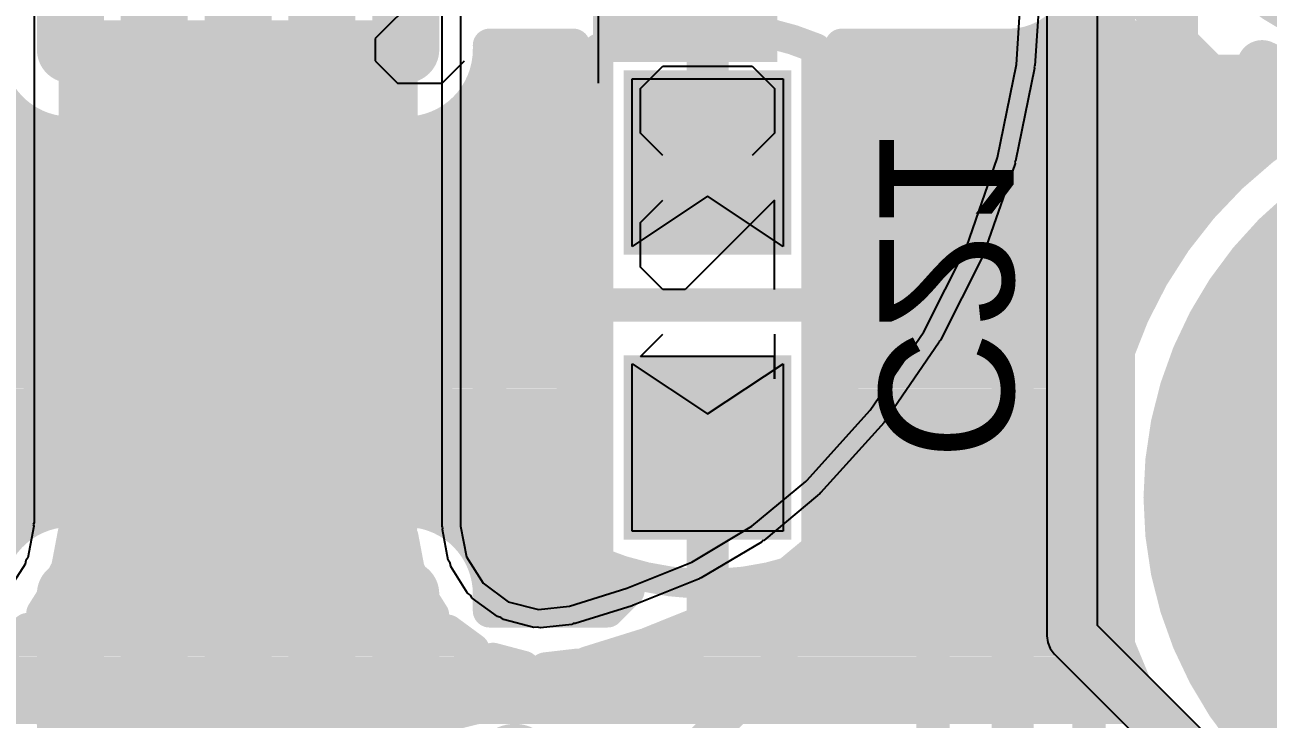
# Model space of a CAD drawing. Header units: millimetres. Extents: x 0.11 to 5.67, y 0.55 to 4.24.
# Drawn here: x 2.0779 to 2.3698, y 1.5395 to 1.7027 of the extents above; entities that cross this region are included whole.
import ezdxf

# ---------------------------------------------------------------- set-up
doc = ezdxf.new("R2010")
doc.units = ezdxf.units.MM
doc.header["$MEASUREMENT"] = 0
for name, color, linetype in [('BottomLayer', 5, 'Continuous'), ('BottomOverlay', 54, 'Continuous'), ('BottomPaste', 16, 'Continuous'), ('BottomSolder', 6, 'Continuous'), ('InternalPlane1', 76, 'Continuous'), ('InternalPlane2', 16, 'Continuous'), ('Mechanical3', 76, 'Continuous'), ('MultiLayer', 9, 'Continuous'), ('TopLayer', 1, 'Continuous'), ('TopOverlay', 2, 'Continuous'), ('TopPaste', 8, 'Continuous'), ('TopSolder', 216, 'Continuous'), ('ViaHoleLayer', 16, 'Continuous')]:
    doc.layers.add(name, color=color, linetype=linetype)

# ---------------------------------------------------------------- blocks, each defined once
blk = doc.blocks.new('NANOPINEO_CORE_1')
at = {"layer": 'BottomLayer', "const_width": 0.09055}
blk.add_lwpolyline([(0.68898, 0.75, 1), (0.77953, 0.75, 1)], format="xyb", close=True, dxfattribs=at)
at = {"layer": 'BottomSolder', "const_width": 0.09252}
blk.add_lwpolyline([(0.68799, 0.75, 1), (0.78051, 0.75, 1)], format="xyb", close=True, dxfattribs=at)
at = {"layer": 'InternalPlane1'}
for points, const_width in [([(0.69472, 0.75, 1), (0.77378, 0.75, 1)], 0.07906), ([(0.75673, 0.60453, 1), (0.79642, 0.60453, 1)], 0.03968)]:
    blk.add_lwpolyline(points, format="xyb", close=True, dxfattribs=dict(at, const_width=const_width))
at = {"layer": 'InternalPlane2'}
for points, const_width in [([(0.69472, 0.75, 1), (0.77378, 0.75, 1)], 0.07906), ([(0.79596, 0.64838, 1), (0.80187, 0.64838, 1)], 0.00591)]:
    blk.add_lwpolyline(points, format="xyb", close=True, dxfattribs=dict(at, const_width=const_width))
at = {"layer": 'InternalPlane2', "const_width": 0.01181}
blk.add_lwpolyline([(0.75423, 0.64838, -0.240079), (0.79892, 0.64838)], format="xyb", dxfattribs=at)
at = {"layer": 'MultiLayer', "const_width": 0.09055}
blk.add_lwpolyline([(0.68898, 0.75, 1), (0.77953, 0.75, 1)], format="xyb", close=True, dxfattribs=at)
at = {"layer": 'TopLayer', "const_width": 0.09055}
blk.add_lwpolyline([(0.68898, 0.75, 1), (0.77953, 0.75, 1)], format="xyb", close=True, dxfattribs=at)
at = {"layer": 'TopOverlay', "const_width": 0.00787}
for points in [[(0.83268, 0.79232), (0.77461, 0.85039)], [(0.83268, -0.68307), (0.83268, 0.79232)], [(0.81004, 0.65059), (0.63189, 0.65059)], [(0.82874, 0.63189), (0.81004, 0.65059)]]:
    blk.add_lwpolyline(points, dxfattribs=at)
at = {"layer": 'TopOverlay', "const_width": 0.00394}
for points in [[(0.83071, 0.79232, 1), (0.83465, 0.79232, 1)], [(0.83071, 0.79232, 1), (0.83465, 0.79232, 1)], [(0.80807, 0.65059, 1), (0.81201, 0.65059, 1)], [(0.80807, 0.65059, 1), (0.81201, 0.65059, 1)]]:
    blk.add_lwpolyline(points, format="xyb", close=True, dxfattribs=at)
at = {"layer": 'TopSolder', "const_width": 0.09252}
blk.add_lwpolyline([(0.68799, 0.75, 1), (0.78051, 0.75, 1)], format="xyb", close=True, dxfattribs=at)
blk = doc.blocks.new('SDR0805_181')
at = {"layer": 'Mechanical3'}
for p, q in [((-0.08465, 0.02656), (-0.08465, -0.00492)), ((-0.04791, 0.02656), (-0.05316, 0.02132)), ((-0.03742, 0.02656), (-0.04791, 0.02656)), ((-0.03217, 0.02132), (-0.03742, 0.02656)), ((-0.03217, 0.01607), (-0.03217, 0.02132)), ((-0.05316, -0.00492), (-0.03217, 0.01607))]:
    blk.add_line(p, q, dxfattribs=at)
at = {"layer": 'TopLayer'}
for p, q in [((-0.07784, 0.14948), (-0.09125, 0.14529)), ((-0.07054, 0.15033), (-0.07784, 0.14948)), ((-0.06345, 0.14846), (-0.07054, 0.15033)), ((-0.05753, 0.14411), (-0.06345, 0.14846)), ((-0.09125, 0.14529), (-0.10653, 0.13916)), ((-0.05361, 0.1379), (-0.05753, 0.14411)), ((-0.10653, 0.13916), (-0.12067, 0.13073)), ((-0.05224, 0.13068), (-0.05361, 0.1379)), ((-0.12067, 0.13073), (-0.13333, 0.12021)), ((-0.05224, -0.12989), (-0.05224, 0.13068)), ((-0.13356, 0.11998), (-0.14846, 0.10342)), ((-0.13333, 0.12021), (-0.13356, 0.11998)), ((-0.14846, 0.10342), (-0.16104, 0.08502)), ((-0.16104, 0.08502), (-0.17105, 0.06512)), ((-0.17105, 0.06512), (-0.17834, 0.04407)), ((-0.17834, 0.04407), (-0.18276, 0.02223)), ((-0.18276, 0.02223), (-0.18424, 0))]:
    blk.add_line(p, q, dxfattribs=at)
blk.add_solid([(-0.08532, -0.01969), (-0.08532, 0.01969), (-0.12469, -0.01969), (-0.12469, 0.01969)], dxfattribs=at)
at = {"layer": 'TopOverlay', "const_width": 0.00709}
blk.add_lwpolyline([(-0.06536, 0.17141, -0.154808), (0.06466, 0.16846)], format="xyb", dxfattribs=at)
at = {"layer": 'TopOverlay', "const_width": 0.00354}
blk.add_lwpolyline([(-0.06713, 0.17141, 1), (-0.06359, 0.17141, 1)], format="xyb", close=True, dxfattribs=at)
at = {"layer": 'TopPaste'}
for p, q in [((-0.07784, 0.14948), (-0.09125, 0.14529)), ((-0.07054, 0.15033), (-0.07784, 0.14948)), ((-0.06345, 0.14846), (-0.07054, 0.15033)), ((-0.05753, 0.14411), (-0.06345, 0.14846)), ((-0.09125, 0.14529), (-0.10653, 0.13916)), ((-0.05361, 0.1379), (-0.05753, 0.14411)), ((-0.10653, 0.13916), (-0.12067, 0.13073)), ((-0.05224, 0.13068), (-0.05361, 0.1379)), ((-0.12067, 0.13073), (-0.13333, 0.12021)), ((-0.05224, -0.12989), (-0.05224, 0.13068)), ((-0.13356, 0.11998), (-0.14846, 0.10342)), ((-0.13333, 0.12021), (-0.13356, 0.11998)), ((-0.14846, 0.10342), (-0.16104, 0.08502)), ((-0.16104, 0.08502), (-0.17105, 0.06512)), ((-0.17105, 0.06512), (-0.17834, 0.04407)), ((-0.17834, 0.04407), (-0.18276, 0.02223)), ((-0.18276, 0.02223), (-0.18424, 0))]:
    blk.add_line(p, q, dxfattribs=at)
at = {"layer": 'TopSolder'}
for p, q in [((-0.09254, 0.14943), (-0.07913, 0.15362)), ((-0.07913, 0.15362), (-0.07871, 0.15358)), ((-0.07871, 0.15358), (-0.07834, 0.15378)), ((-0.07834, 0.15378), (-0.07105, 0.15463)), ((-0.07105, 0.15463), (-0.07025, 0.15441)), ((-0.07025, 0.15441), (-0.06944, 0.15452)), ((-0.06944, 0.15452), (-0.06234, 0.15264)), ((-0.06234, 0.15264), (-0.06168, 0.15214)), ((-0.06168, 0.15214), (-0.06088, 0.15195)), ((-0.06088, 0.15195), (-0.05496, 0.1476)), ((-0.10814, 0.14318), (-0.09286, 0.14931)), ((-0.09286, 0.14931), (-0.09268, 0.14931)), ((-0.09268, 0.14931), (-0.09254, 0.14943)), ((-0.05496, 0.1476), (-0.05454, 0.14689)), ((-0.05454, 0.14689), (-0.05386, 0.14642)), ((-0.05386, 0.14642), (-0.04995, 0.14021)), ((0.04999, 0.13963), (0.05402, 0.14602)), ((-0.10839, 0.14293), (-0.10814, 0.14318)), ((-0.12288, 0.13445), (-0.10874, 0.14288)), ((-0.10874, 0.14288), (-0.10839, 0.14293)), ((-0.04995, 0.14021), (-0.04981, 0.13939)), ((-0.04981, 0.13939), (-0.04936, 0.1387)), ((-0.04936, 0.1387), (-0.04799, 0.13149)), ((0.04799, 0.1307), (0.0494, 0.13812)), ((0.0494, 0.13812), (0.04985, 0.13881)), ((0.04985, 0.13881), (0.04999, 0.13963)), ((-0.1231, 0.13417), (-0.12288, 0.13445)), ((-0.13609, 0.12354), (-0.12343, 0.13406)), ((-0.12343, 0.13406), (-0.1231, 0.13417)), ((-0.04799, 0.13149), (-0.04808, 0.13107)), ((-0.04808, 0.13107), (-0.04791, 0.13068)), ((-0.04791, 0.13068), (-0.04791, -0.12989)), ((0.04791, 0.12989), (0.04808, 0.13028)), ((0.04791, -0.13068), (0.04791, 0.12989)), ((0.04808, 0.13028), (0.04799, 0.1307)), ((-0.15168, 0.10632), (-0.13678, 0.12288)), ((-0.13678, 0.12288), (-0.13664, 0.12294)), ((-0.13664, 0.12294), (-0.13658, 0.12309)), ((-0.13658, 0.12309), (-0.13634, 0.12331)), ((-0.13634, 0.12331), (-0.13618, 0.12338)), ((-0.13618, 0.12338), (-0.13609, 0.12354)), ((-0.16461, 0.08747), (-0.15204, 0.10586)), ((-0.15204, 0.10586), (-0.15178, 0.10603)), ((-0.15178, 0.10603), (-0.15168, 0.10632)), ((-0.17492, 0.06707), (-0.1649, 0.08697)), ((-0.1649, 0.08697), (-0.16467, 0.08717)), ((-0.16467, 0.08717), (-0.16461, 0.08747)), ((-0.18243, 0.04548), (-0.17514, 0.06654)), ((-0.17514, 0.06654), (-0.17494, 0.06677)), ((-0.17494, 0.06677), (-0.17492, 0.06707)), ((-0.187, 0.02309), (-0.18258, 0.04493)), ((-0.18258, 0.04493), (-0.18241, 0.04518)), ((-0.18241, 0.04518), (-0.18243, 0.04548)), ((-0.18856, 0.00029), (-0.18708, 0.02252)), ((-0.18708, 0.02252), (-0.18694, 0.02279)), ((-0.18694, 0.02279), (-0.187, 0.02309))]:
    blk.add_line(p, q, dxfattribs=at)
blk.add_solid([(-0.08335, -0.02165), (-0.08335, 0.02165), (-0.12665, -0.02165), (-0.12665, 0.02165)], dxfattribs=at)
blk = doc.blocks.new('S_PDSO_G10_B_195')
at = {"layer": 'BottomLayer', "const_width": 0.01181}
for points in [[(-0.04035, 0.06299), (-0.04035, 0.10827)], [(-0.02067, 0.06299), (-0.02067, 0.10827)], [(-0.00098, 0.06299), (-0.00098, 0.10827)], [(0.0187, 0.06299), (0.0187, 0.10827)], [(0.03839, 0.06299), (0.03839, 0.10827)], [(-0.04035, -0.11024), (-0.04035, -0.06496)], [(-0.02067, -0.11024), (-0.02067, -0.06496)], [(-0.00098, -0.11024), (-0.00098, -0.06496)], [(0.0187, -0.11024), (0.0187, -0.06496)], [(0.03839, -0.11024), (0.03839, -0.06496)]]:
    blk.add_lwpolyline(points, dxfattribs=at)
at = {"layer": 'BottomLayer', "const_width": 0.00591}
for points in [[(-0.04331, 0.10827, 1), (-0.0374, 0.10827, 1)], [(-0.02362, 0.10827, 1), (-0.01772, 0.10827, 1)], [(-0.00394, 0.10827, 1), (0.00197, 0.10827, 1)], [(0.01575, 0.10827, 1), (0.02165, 0.10827, 1)], [(0.03543, 0.10827, 1), (0.04134, 0.10827, 1)], [(-0.04331, 0.06299, 1), (-0.0374, 0.06299, 1)], [(-0.02362, 0.06299, 1), (-0.01772, 0.06299, 1)], [(-0.00394, 0.06299, 1), (0.00197, 0.06299, 1)], [(0.01575, 0.06299, 1), (0.02165, 0.06299, 1)], [(0.03543, 0.06299, 1), (0.04134, 0.06299, 1)], [(-0.04331, -0.06496, 1), (-0.0374, -0.06496, 1)], [(-0.02362, -0.06496, 1), (-0.01772, -0.06496, 1)], [(-0.00394, -0.06496, 1), (0.00197, -0.06496, 1)], [(0.01575, -0.06496, 1), (0.02165, -0.06496, 1)], [(0.03543, -0.06496, 1), (0.04134, -0.06496, 1)], [(-0.04331, -0.11024, 1), (-0.0374, -0.11024, 1)], [(-0.02362, -0.11024, 1), (-0.01772, -0.11024, 1)], [(-0.00394, -0.11024, 1), (0.00197, -0.11024, 1)], [(0.01575, -0.11024, 1), (0.02165, -0.11024, 1)], [(0.03543, -0.11024, 1), (0.04134, -0.11024, 1)]]:
    blk.add_lwpolyline(points, format="xyb", close=True, dxfattribs=at)
at = {"layer": 'BottomLayer'}
blk.add_solid([(0.03543, 0.02953), (-0.0374, 0.02953), (0.03543, -0.0315), (-0.0374, -0.0315)], dxfattribs=at)
at = {"layer": 'BottomOverlay'}
for points, const_width in [([(-0.06102, 0.10335, 1), (-0.07087, 0.10335, 1)], 0.00984), ([(-0.07333, 0.10335, 1), (-0.06841, 0.10335, 1)], 0.00492), ([(-0.06348, 0.10335, 1), (-0.05856, 0.10335, 1)], 0.00492), ([(-0.06201, 0.04232, 1), (-0.05807, 0.04232, 1)], 0.00394), ([(0.0561, 0.04232, 1), (0.06004, 0.04232, 1)], 0.00394), ([(-0.06201, -0.04429, 1), (-0.05807, -0.04429, 1)], 0.00394), ([(0.0561, -0.04429, 1), (0.06004, -0.04429, 1)], 0.00394)]:
    blk.add_lwpolyline(points, format="xyb", close=True, dxfattribs=dict(at, const_width=const_width))
at = {"layer": 'BottomOverlay', "const_width": 0.00787}
for points in [[(-0.06004, 0.04232), (-0.06004, -0.04429)], [(0.05807, 0.04232), (0.05807, -0.04429)]]:
    blk.add_lwpolyline(points, dxfattribs=at)
at = {"layer": 'BottomPaste', "const_width": 0.01181}
for points in [[(-0.04035, 0.06299), (-0.04035, 0.10827)], [(-0.02067, 0.06299), (-0.02067, 0.10827)], [(-0.00098, 0.06299), (-0.00098, 0.10827)], [(0.0187, 0.06299), (0.0187, 0.10827)], [(0.03839, 0.06299), (0.03839, 0.10827)], [(-0.04035, -0.11024), (-0.04035, -0.06496)], [(-0.02067, -0.11024), (-0.02067, -0.06496)], [(-0.00098, -0.11024), (-0.00098, -0.06496)], [(0.0187, -0.11024), (0.0187, -0.06496)], [(0.03839, -0.11024), (0.03839, -0.06496)]]:
    blk.add_lwpolyline(points, dxfattribs=at)
at = {"layer": 'BottomPaste', "const_width": 0.00591}
for points in [[(-0.04331, 0.10827, 1), (-0.0374, 0.10827, 1)], [(-0.02362, 0.10827, 1), (-0.01772, 0.10827, 1)], [(-0.00394, 0.10827, 1), (0.00197, 0.10827, 1)], [(0.01575, 0.10827, 1), (0.02165, 0.10827, 1)], [(0.03543, 0.10827, 1), (0.04134, 0.10827, 1)], [(-0.04331, 0.06299, 1), (-0.0374, 0.06299, 1)], [(-0.02362, 0.06299, 1), (-0.01772, 0.06299, 1)], [(-0.00394, 0.06299, 1), (0.00197, 0.06299, 1)], [(0.01575, 0.06299, 1), (0.02165, 0.06299, 1)], [(0.03543, 0.06299, 1), (0.04134, 0.06299, 1)], [(-0.04331, -0.06496, 1), (-0.0374, -0.06496, 1)], [(-0.02362, -0.06496, 1), (-0.01772, -0.06496, 1)], [(-0.00394, -0.06496, 1), (0.00197, -0.06496, 1)], [(0.01575, -0.06496, 1), (0.02165, -0.06496, 1)], [(0.03543, -0.06496, 1), (0.04134, -0.06496, 1)], [(-0.04331, -0.11024, 1), (-0.0374, -0.11024, 1)], [(-0.02362, -0.11024, 1), (-0.01772, -0.11024, 1)], [(-0.00394, -0.11024, 1), (0.00197, -0.11024, 1)], [(0.01575, -0.11024, 1), (0.02165, -0.11024, 1)], [(0.03543, -0.11024, 1), (0.04134, -0.11024, 1)]]:
    blk.add_lwpolyline(points, format="xyb", close=True, dxfattribs=at)
at = {"layer": 'BottomPaste'}
blk.add_solid([(0.03543, 0.02953), (-0.0374, 0.02953), (0.03543, -0.0315), (-0.0374, -0.0315)], dxfattribs=at)
at = {"layer": 'BottomSolder', "const_width": 0.01575}
for points in [[(-0.04035, 0.06299), (-0.04035, 0.10827)], [(-0.02067, 0.06299), (-0.02067, 0.10827)], [(-0.00098, 0.06299), (-0.00098, 0.10827)], [(0.0187, 0.06299), (0.0187, 0.10827)], [(0.03839, 0.06299), (0.03839, 0.10827)], [(-0.04035, -0.11024), (-0.04035, -0.06496)], [(-0.02067, -0.11024), (-0.02067, -0.06496)], [(-0.00098, -0.11024), (-0.00098, -0.06496)], [(0.0187, -0.11024), (0.0187, -0.06496)], [(0.03839, -0.11024), (0.03839, -0.06496)]]:
    blk.add_lwpolyline(points, dxfattribs=at)
at = {"layer": 'BottomSolder', "const_width": 0.00787}
for points in [[(-0.04429, 0.10827, 1), (-0.03642, 0.10827, 1)], [(-0.02461, 0.10827, 1), (-0.01673, 0.10827, 1)], [(-0.00492, 0.10827, 1), (0.00295, 0.10827, 1)], [(0.01476, 0.10827, 1), (0.02264, 0.10827, 1)], [(0.03445, 0.10827, 1), (0.04232, 0.10827, 1)], [(-0.04429, 0.06299, 1), (-0.03642, 0.06299, 1)], [(-0.02461, 0.06299, 1), (-0.01673, 0.06299, 1)], [(-0.00492, 0.06299, 1), (0.00295, 0.06299, 1)], [(0.01476, 0.06299, 1), (0.02264, 0.06299, 1)], [(0.03445, 0.06299, 1), (0.04232, 0.06299, 1)], [(-0.04429, -0.06496, 1), (-0.03642, -0.06496, 1)], [(-0.02461, -0.06496, 1), (-0.01673, -0.06496, 1)], [(-0.00492, -0.06496, 1), (0.00295, -0.06496, 1)], [(0.01476, -0.06496, 1), (0.02264, -0.06496, 1)], [(0.03445, -0.06496, 1), (0.04232, -0.06496, 1)], [(-0.04429, -0.11024, 1), (-0.03642, -0.11024, 1)], [(-0.02461, -0.11024, 1), (-0.01673, -0.11024, 1)], [(-0.00492, -0.11024, 1), (0.00295, -0.11024, 1)], [(0.01476, -0.11024, 1), (0.02264, -0.11024, 1)], [(0.03445, -0.11024, 1), (0.04232, -0.11024, 1)]]:
    blk.add_lwpolyline(points, format="xyb", close=True, dxfattribs=at)
at = {"layer": 'BottomSolder'}
blk.add_solid([(0.0374, 0.0315), (-0.03937, 0.0315), (0.0374, -0.03346), (-0.03937, -0.03346)], dxfattribs=at)
blk = doc.blocks.new('CC0603_B_259')
at = {"layer": 'BottomLayer'}
for points in [[(-0.05315, -0.01772), (-0.01378, -0.01772), (-0.05315, 0.01772), (-0.01378, 0.01772)], [(0.05315, 0.01772), (0.01378, 0.01772), (0.05315, -0.01772), (0.01378, -0.01772)]]:
    blk.add_solid(points, dxfattribs=at)
at = {"layer": 'BottomOverlay', "const_width": 0.00701}
for points in [[(-0.06031, -0.02558, -0.201181), (-0.06035, 0.02547)], [(0.06042, 0.02547, -0.201181), (0.06038, -0.02558)]]:
    blk.add_lwpolyline(points, format="xyb", dxfattribs=at)
at = {"layer": 'BottomOverlay', "const_width": 0.0035}
for points in [[(-0.0621, 0.02547, 1), (-0.0586, 0.02547, 1)], [(-0.06172, 0.0255, 1), (-0.05821, 0.0255, 1)], [(0.05828, 0.0255, 1), (0.06179, 0.0255, 1)], [(0.05867, 0.02547, 1), (0.06217, 0.02547, 1)], [(-0.06206, -0.02558, 1), (-0.05856, -0.02558, 1)], [(-0.06179, -0.02559, 1), (-0.05829, -0.02559, 1)], [(0.05829, -0.02559, 1), (0.06179, -0.02559, 1)], [(0.05863, -0.02558, 1), (0.06213, -0.02558, 1)]]:
    blk.add_lwpolyline(points, format="xyb", close=True, dxfattribs=at)
at = {"layer": 'BottomOverlay', "const_width": 0.00701}
for points in [[(0.06004, 0.0255), (-0.05996, 0.0255)], [(0.06004, -0.02559), (-0.06004, -0.02559)]]:
    blk.add_lwpolyline(points, dxfattribs=at)
at = {"layer": 'BottomPaste'}
for p, q in [((-0.05315, -0.01772), (-0.05315, 0.01772)), ((-0.05315, 0.01772), (-0.01378, 0.01772)), ((-0.01378, 0.01772), (-0.02559, 0)), ((0.02559, 0), (0.01378, 0.01772)), ((0.01378, 0.01772), (0.05315, 0.01772)), ((0.05315, 0.01772), (0.05315, -0.01772)), ((-0.02559, 0), (-0.01378, -0.01772)), ((0.01378, -0.01772), (0.02559, 0)), ((-0.01378, -0.01772), (-0.05315, -0.01772)), ((0.05315, -0.01772), (0.01378, -0.01772))]:
    blk.add_line(p, q, dxfattribs=at)
at = {"layer": 'BottomSolder'}
for points in [[(-0.05512, -0.01969), (-0.01181, -0.01969), (-0.05512, 0.01969), (-0.01181, 0.01969)], [(0.05512, 0.01969), (0.01181, 0.01969), (0.05512, -0.01969), (0.01181, -0.01969)]]:
    blk.add_solid(points, dxfattribs=at)
at = {"layer": 'Mechanical3'}
for p, q in [((-0.0561, 0.0105), (-0.05085, 0.01575)), ((-0.05085, 0.01575), (-0.04036, 0.01575)), ((-0.04036, 0.01575), (-0.03511, 0.0105)), ((-0.00363, 0.01575), (-0.02462, 0.01575)), ((-0.02462, 0.01575), (-0.00363, -0.00524)), ((0.00687, 0.01575), (0.01736, 0.01575)), ((0.01736, 0.01575), (0.01212, 0.01575)), ((0.01212, 0.01575), (0.01212, -0.01574)), ((-0.0561, -0.01049), (-0.0561, 0.0105)), ((-0.00363, -0.00524), (-0.00363, -0.01049)), ((-0.05085, -0.01574), (-0.0561, -0.01049)), ((-0.03511, -0.01049), (-0.04036, -0.01574)), ((-0.01937, -0.01574), (-0.02462, -0.01049)), ((-0.00363, -0.01049), (-0.00887, -0.01574)), ((0.01212, -0.01574), (0.00687, -0.01049)), ((-0.04036, -0.01574), (-0.05085, -0.01574)), ((-0.00887, -0.01574), (-0.01937, -0.01574))]:
    blk.add_line(p, q, dxfattribs=at)

msp = doc.modelspace()

# ---------------------------------------------------------------- linework, layer by layer
at = {"layer": 'BottomLayer'}
for points, const_width in [([(2.34547, 1.69173), (2.34547, 1.7707)], 0.00787), ([(2.14764, 1.69685), (2.14764, 1.74213)], 0.00787), ([(2.14764, 1.69685), (2.14764, 1.74213)], 0.00787), ([(2.23819, 1.67028), (2.23819, 1.72736)], 0.00984), ([(2.31716, 1.6998), (2.34547, 1.6998)], 0.00787), ([(2.18701, 1.69783), (2.20669, 1.69783)], 0.00787), ([(2.20669, 1.63681), (2.20669, 1.69783)], 0.00787), ([(2.26969, 1.63681), (2.26969, 1.69783)], 0.00787), ([(2.26969, 1.69783), (2.30906, 1.69783)], 0.00787), ([(2.18638, 1.69192), (2.20669, 1.69192)], 0.00787), ([(2.26969, 1.69192), (2.34547, 1.69192)], 0.00787), ([(2.34547, 1.69173), (2.40399, 1.69173)], 0.00787), ([(2.14291, 1.68405), (2.15237, 1.68405)], 0.00787), ([(2.18228, 1.68405), (2.20669, 1.68405)], 0.00787), ([(2.26969, 1.68405), (2.38484, 1.68405)], 0.00787), ([(2.01772, 1.67618), (2.20669, 1.67618)], 0.00787), ([(2.26969, 1.67618), (2.37207, 1.67618)], 0.00787), ([(2.01772, 1.6683), (2.20669, 1.6683)], 0.00787), ([(2.26969, 1.6683), (2.36242, 1.6683)], 0.00787), ([(2.01772, 1.66043), (2.20669, 1.66043)], 0.00787), ([(2.26969, 1.66043), (2.35472, 1.66043)], 0.00787), ([(2.01772, 1.65255), (2.20669, 1.65255)], 0.00787), ([(2.26969, 1.65255), (2.34844, 1.65255)], 0.00787), ([(2.01772, 1.64468), (2.20669, 1.64468)], 0.00787), ([(2.26969, 1.64468), (2.34329, 1.64468)], 0.00787), ([(2.01772, 1.63681), (2.20669, 1.63681)], 0.00787), ([(2.20669, 1.63681), (2.26969, 1.63681)], 0.00787), ([(2.20669, 1.63681), (2.26969, 1.63681)], 0.00787), ([(2.20669, 1.56988), (2.20669, 1.63681)], 0.00787), ([(2.26969, 1.56988), (2.26969, 1.63681)], 0.00787), ([(2.26969, 1.63681), (2.33907, 1.63681)], 0.00787), ([(2.01772, 1.62893), (2.20669, 1.62893)], 0.00787), ([(2.26969, 1.62893), (2.33567, 1.62893)], 0.00787), ([(2.01772, 1.62106), (2.20669, 1.62106)], 0.00787), ([(2.26969, 1.62106), (2.333, 1.62106)], 0.00787), ([(2.01772, 1.61318), (2.20669, 1.61318)], 0.00787), ([(2.26969, 1.61318), (2.33101, 1.61318)], 0.00787), ([(2.01772, 1.60531), (2.20669, 1.60531)], 0.00787), ([(2.26969, 1.60531), (2.32965, 1.60531)], 0.00787), ([(2.22638, 1.59154), (2.23819, 1.60335)], 0.00984), ([(2.23819, 1.56201), (2.23819, 1.60335)], 0.00984), ([(2.01772, 1.59744), (2.20669, 1.59744)], 0.00787), ([(2.26969, 1.59744), (2.32891, 1.59744)], 0.00787), ([(2.01772, 1.58956), (2.20669, 1.58956)], 0.00787), ([(2.26969, 1.58956), (2.32876, 1.58956)], 0.00787), ([(2.18229, 1.58169), (2.20669, 1.58169)], 0.00787), ([(2.26969, 1.58169), (2.32921, 1.58169)], 0.00787), ([(2.18638, 1.57381), (2.20669, 1.57381)], 0.00787), ([(2.26969, 1.57381), (2.33026, 1.57381)], 0.00787), ([(2.20669, 1.56988), (2.21949, 1.56988)], 0.00787), ([(2.21469, 1.56496), (2.21949, 1.56975)], 0.00787), ([(2.25689, 1.56988), (2.26969, 1.56988)], 0.00787), ([(2.25689, 1.56201), (2.25689, 1.56988)], 0.00787), ([(2.18701, 1.56496), (2.18701, 1.5689)], 0.00787), ([(2.18701, 1.56594), (2.21567, 1.56594)], 0.00787), ([(2.18701, 1.56496), (2.21469, 1.56496)], 0.00787), ([(2.25689, 1.56594), (2.33193, 1.56594)], 0.00787), ([(2.22244, 1.54626), (2.23819, 1.56201)], 0.00984), ([(2.25647, 1.55807), (2.33425, 1.55807)], 0.00787), ([(2.25268, 1.55019), (2.33728, 1.55019)], 0.00787), ([(2.08858, 1.49902), (2.08858, 1.54626)], 0.00787), ([(2.10827, 1.49508), (2.10827, 1.54626)], 0.00787), ([(2.14764, 1.47736), (2.14764, 1.54626)], 0.00984), ([(2.16732, 1.54626), (2.22244, 1.54626)], 0.00984), ([(2.23566, 1.53304), (2.25141, 1.54878)], 0.00787), ([(2.24495, 1.54232), (2.34108, 1.54232)], 0.00787)]:
    msp.add_lwpolyline(points, dxfattribs=dict(at, const_width=const_width))
at = {"layer": 'BottomLayer', "const_width": 0.00787}
for points in [[(2.32677, 1.71555, -0.414214), (2.30906, 1.69783)], [(2.32677, 1.71555, -0.414214), (2.30906, 1.69783)], [(2.09843, 1.6798, -0.577351), (2.0689, 1.69685)], [(2.14764, 1.69685, -0.57735), (2.11811, 1.6798)], [(2.18701, 1.69685, -1), (2.14764, 1.69685)], [(2.38679, 1.49803, -0.683967), (2.40399, 1.69173)], [(2.11811, 1.6798, -0.26795), (2.09843, 1.6798)], [(2.0689, 1.5689, -0.577351), (2.09843, 1.58595)], [(2.09843, 1.58595, -0.26795), (2.11811, 1.58595)], [(2.11811, 1.58595, -0.267949), (2.1378, 1.58595)], [(2.1378, 1.58595, -0.26795), (2.15748, 1.58595)], [(2.15748, 1.58595, -0.577351), (2.18701, 1.5689)], [(2.25689, 1.56201, -0.198912), (2.25141, 1.54878)], [(2.25689, 1.56201, -0.198912), (2.25141, 1.54878)]]:
    msp.add_lwpolyline(points, format="xyb", dxfattribs=at)
at = {"layer": 'BottomLayer'}
for points, const_width in [([(2.31519, 1.6998, 1), (2.31913, 1.6998, 1)], 0.00394), ([(2.3435, 1.6998, 1), (2.34744, 1.6998, 1)], 0.00394), ([(2.14567, 1.69685, 1), (2.14961, 1.69685, 1)], 0.00394), ([(2.14567, 1.69685, 1), (2.14961, 1.69685, 1)], 0.00394), ([(2.14567, 1.69685, 1), (2.14961, 1.69685, 1)], 0.00394), ([(2.14567, 1.69685, 1), (2.14961, 1.69685, 1)], 0.00394), ([(2.18504, 1.69783, 1), (2.18898, 1.69783, 1)], 0.00394), ([(2.18504, 1.69685, 1), (2.18898, 1.69685, 1)], 0.00394), ([(2.20472, 1.69783, 1), (2.20866, 1.69783, 1)], 0.00394), ([(2.20472, 1.69783, 1), (2.20866, 1.69783, 1)], 0.00394), ([(2.26772, 1.69783, 1), (2.27165, 1.69783, 1)], 0.00394), ([(2.26772, 1.69783, 1), (2.27165, 1.69783, 1)], 0.00394), ([(2.30709, 1.69783, 1), (2.31102, 1.69783, 1)], 0.00394), ([(2.30709, 1.69783, 1), (2.31102, 1.69783, 1)], 0.00394), ([(2.30709, 1.69783, 1), (2.31102, 1.69783, 1)], 0.00394), ([(2.18441, 1.69192, 1), (2.18835, 1.69192, 1)], 0.00394), ([(2.20472, 1.69192, 1), (2.20866, 1.69192, 1)], 0.00394), ([(2.26772, 1.69192, 1), (2.27165, 1.69192, 1)], 0.00394), ([(2.3435, 1.69192, 1), (2.34744, 1.69192, 1)], 0.00394), ([(2.3435, 1.69173, 1), (2.34744, 1.69173, 1)], 0.00394), ([(2.3435, 1.69173, 1), (2.34744, 1.69173, 1)], 0.00394), ([(2.14094, 1.68405, 1), (2.14488, 1.68405, 1)], 0.00394), ([(2.1504, 1.68405, 1), (2.15434, 1.68405, 1)], 0.00394), ([(2.18031, 1.68405, 1), (2.18425, 1.68405, 1)], 0.00394), ([(2.20472, 1.68405, 1), (2.20866, 1.68405, 1)], 0.00394), ([(2.26772, 1.68405, 1), (2.27165, 1.68405, 1)], 0.00394), ([(2.09646, 1.6798, 1), (2.10039, 1.6798, 1)], 0.00394), ([(2.09646, 1.6798, 1), (2.10039, 1.6798, 1)], 0.00394), ([(2.11614, 1.6798, 1), (2.12008, 1.6798, 1)], 0.00394), ([(2.11614, 1.6798, 1), (2.12008, 1.6798, 1)], 0.00394), ([(2.20472, 1.67618, 1), (2.20866, 1.67618, 1)], 0.00394), ([(2.26772, 1.67618, 1), (2.27165, 1.67618, 1)], 0.00394), ([(2.3701, 1.67618, 1), (2.37404, 1.67618, 1)], 0.00394), ([(2.23573, 1.67028, 1), (2.24065, 1.67028, 1)], 0.00492), ([(2.20472, 1.6683, 1), (2.20866, 1.6683, 1)], 0.00394), ([(2.26772, 1.6683, 1), (2.27165, 1.6683, 1)], 0.00394), ([(2.36045, 1.6683, 1), (2.36439, 1.6683, 1)], 0.00394), ([(2.20472, 1.66043, 1), (2.20866, 1.66043, 1)], 0.00394), ([(2.26772, 1.66043, 1), (2.27165, 1.66043, 1)], 0.00394), ([(2.35275, 1.66043, 1), (2.35669, 1.66043, 1)], 0.00394), ([(2.09744, 1.65157, 1), (2.10925, 1.65157, 1)], 0.01181), ([(2.14665, 1.65157, 1), (2.15846, 1.65157, 1)], 0.01181), ([(2.20472, 1.65255, 1), (2.20866, 1.65255, 1)], 0.00394), ([(2.26772, 1.65255, 1), (2.27165, 1.65255, 1)], 0.00394), ([(2.34648, 1.65255, 1), (2.35041, 1.65255, 1)], 0.00394), ([(2.20472, 1.64468, 1), (2.20866, 1.64468, 1)], 0.00394), ([(2.26772, 1.64468, 1), (2.27165, 1.64468, 1)], 0.00394), ([(2.34132, 1.64468, 1), (2.34526, 1.64468, 1)], 0.00394), ([(2.12205, 1.63287, 1), (2.13386, 1.63287, 1)], 0.01181), ([(2.20472, 1.63681, 1), (2.20866, 1.63681, 1)], 0.00394), ([(2.20472, 1.63681, 1), (2.20866, 1.63681, 1)], 0.00394), ([(2.20472, 1.63681, 1), (2.20866, 1.63681, 1)], 0.00394), ([(2.20472, 1.63681, 1), (2.20866, 1.63681, 1)], 0.00394), ([(2.20472, 1.63681, 1), (2.20866, 1.63681, 1)], 0.00394), ([(2.26772, 1.63681, 1), (2.27165, 1.63681, 1)], 0.00394), ([(2.26772, 1.63681, 1), (2.27165, 1.63681, 1)], 0.00394), ([(2.26772, 1.63681, 1), (2.27165, 1.63681, 1)], 0.00394), ([(2.26772, 1.63681, 1), (2.27165, 1.63681, 1)], 0.00394), ([(2.26772, 1.63681, 1), (2.27165, 1.63681, 1)], 0.00394), ([(2.33711, 1.63681, 1), (2.34104, 1.63681, 1)], 0.00394), ([(2.20472, 1.62893, 1), (2.20866, 1.62893, 1)], 0.00394), ([(2.26772, 1.62893, 1), (2.27165, 1.62893, 1)], 0.00394), ([(2.3337, 1.62893, 1), (2.33764, 1.62893, 1)], 0.00394), ([(2.09744, 1.61417, 1), (2.10925, 1.61417, 1)], 0.01181), ([(2.14665, 1.61417, 1), (2.15846, 1.61417, 1)], 0.01181), ([(2.20472, 1.62106, 1), (2.20866, 1.62106, 1)], 0.00394), ([(2.26772, 1.62106, 1), (2.27165, 1.62106, 1)], 0.00394), ([(2.33104, 1.62106, 1), (2.33497, 1.62106, 1)], 0.00394), ([(2.20472, 1.61318, 1), (2.20866, 1.61318, 1)], 0.00394), ([(2.26772, 1.61318, 1), (2.27165, 1.61318, 1)], 0.00394), ([(2.32904, 1.61318, 1), (2.33298, 1.61318, 1)], 0.00394), ([(2.20472, 1.60531, 1), (2.20866, 1.60531, 1)], 0.00394), ([(2.26772, 1.60531, 1), (2.27165, 1.60531, 1)], 0.00394), ([(2.32768, 1.60531, 1), (2.33162, 1.60531, 1)], 0.00394), ([(2.23573, 1.60335, 1), (2.24065, 1.60335, 1)], 0.00492), ([(2.23573, 1.60335, 1), (2.24065, 1.60335, 1)], 0.00492), ([(2.20472, 1.59744, 1), (2.20866, 1.59744, 1)], 0.00394), ([(2.26772, 1.59744, 1), (2.27165, 1.59744, 1)], 0.00394), ([(2.32694, 1.59744, 1), (2.33088, 1.59744, 1)], 0.00394), ([(2.22392, 1.59154, 1), (2.22884, 1.59154, 1)], 0.00492), ([(2.20472, 1.58956, 1), (2.20866, 1.58956, 1)], 0.00394), ([(2.26772, 1.58956, 1), (2.27165, 1.58956, 1)], 0.00394), ([(2.32679, 1.58956, 1), (2.33073, 1.58956, 1)], 0.00394), ([(2.09646, 1.58595, 1), (2.10039, 1.58595, 1)], 0.00394), ([(2.09646, 1.58595, 1), (2.10039, 1.58595, 1)], 0.00394), ([(2.11614, 1.58595, 1), (2.12008, 1.58595, 1)], 0.00394), ([(2.11614, 1.58595, 1), (2.12008, 1.58595, 1)], 0.00394), ([(2.13583, 1.58595, 1), (2.13976, 1.58595, 1)], 0.00394), ([(2.13583, 1.58595, 1), (2.13976, 1.58595, 1)], 0.00394), ([(2.15551, 1.58595, 1), (2.15945, 1.58595, 1)], 0.00394), ([(2.15551, 1.58595, 1), (2.15945, 1.58595, 1)], 0.00394), ([(2.18032, 1.58169, 1), (2.18425, 1.58169, 1)], 0.00394), ([(2.20472, 1.58169, 1), (2.20866, 1.58169, 1)], 0.00394), ([(2.26772, 1.58169, 1), (2.27165, 1.58169, 1)], 0.00394), ([(2.32724, 1.58169, 1), (2.33117, 1.58169, 1)], 0.00394), ([(2.18442, 1.57381, 1), (2.18835, 1.57381, 1)], 0.00394), ([(2.20472, 1.57381, 1), (2.20866, 1.57381, 1)], 0.00394), ([(2.26772, 1.57381, 1), (2.27165, 1.57381, 1)], 0.00394), ([(2.32829, 1.57381, 1), (2.33222, 1.57381, 1)], 0.00394), ([(2.20472, 1.56988, 1), (2.20866, 1.56988, 1)], 0.00394), ([(2.20472, 1.56988, 1), (2.20866, 1.56988, 1)], 0.00394), ([(2.21752, 1.56988, 1), (2.22146, 1.56988, 1)], 0.00394), ([(2.21752, 1.56975, 1), (2.22146, 1.56975, 1)], 0.00394), ([(2.25492, 1.56988, 1), (2.25886, 1.56988, 1)], 0.00394), ([(2.25492, 1.56988, 1), (2.25886, 1.56988, 1)], 0.00394), ([(2.26772, 1.56988, 1), (2.27165, 1.56988, 1)], 0.00394), ([(2.26772, 1.56988, 1), (2.27165, 1.56988, 1)], 0.00394), ([(2.18504, 1.5689, 1), (2.18898, 1.5689, 1)], 0.00394), ([(2.18504, 1.5689, 1), (2.18898, 1.5689, 1)], 0.00394), ([(2.18504, 1.56594, 1), (2.18898, 1.56594, 1)], 0.00394), ([(2.18504, 1.56496, 1), (2.18898, 1.56496, 1)], 0.00394), ([(2.18504, 1.56496, 1), (2.18898, 1.56496, 1)], 0.00394), ([(2.21273, 1.56496, 1), (2.21666, 1.56496, 1)], 0.00394), ([(2.21273, 1.56496, 1), (2.21666, 1.56496, 1)], 0.00394), ([(2.21371, 1.56594, 1), (2.21764, 1.56594, 1)], 0.00394), ([(2.25492, 1.56594, 1), (2.25886, 1.56594, 1)], 0.00394), ([(2.32996, 1.56594, 1), (2.3339, 1.56594, 1)], 0.00394), ([(2.23573, 1.56201, 1), (2.24065, 1.56201, 1)], 0.00492), ([(2.23573, 1.56201, 1), (2.24065, 1.56201, 1)], 0.00492), ([(2.25492, 1.56201, 1), (2.25886, 1.56201, 1)], 0.00394), ([(2.25492, 1.56201, 1), (2.25886, 1.56201, 1)], 0.00394), ([(2.25492, 1.56201, 1), (2.25886, 1.56201, 1)], 0.00394), ([(2.2545, 1.55807, 1), (2.25844, 1.55807, 1)], 0.00394), ([(2.33229, 1.55807, 1), (2.33622, 1.55807, 1)], 0.00394), ([(2.25072, 1.55019, 1), (2.25465, 1.55019, 1)], 0.00394), ([(2.33531, 1.55019, 1), (2.33925, 1.55019, 1)], 0.00394), ([(2.08661, 1.54626, 1), (2.09055, 1.54626, 1)], 0.00394), ([(2.1063, 1.54626, 1), (2.11024, 1.54626, 1)], 0.00394), ([(2.14518, 1.54626, 1), (2.1501, 1.54626, 1)], 0.00492), ([(2.16486, 1.54626, 1), (2.16978, 1.54626, 1)], 0.00492), ([(2.21998, 1.54626, 1), (2.2249, 1.54626, 1)], 0.00492), ([(2.21998, 1.54626, 1), (2.2249, 1.54626, 1)], 0.00492), ([(2.24944, 1.54878, 1), (2.25338, 1.54878, 1)], 0.00394), ([(2.24944, 1.54878, 1), (2.25338, 1.54878, 1)], 0.00394), ([(2.24944, 1.54878, 1), (2.25338, 1.54878, 1)], 0.00394), ([(2.24298, 1.54232, 1), (2.24691, 1.54232, 1)], 0.00394), ([(2.33911, 1.54232, 1), (2.34305, 1.54232, 1)], 0.00394)]:
    msp.add_lwpolyline(points, format="xyb", close=True, dxfattribs=dict(at, const_width=const_width))
at = {"layer": 'InternalPlane2'}
for p, q in [((2.31786, 1.76181), (2.31786, 1.68799)), ((2.32978, 1.68799), (2.32978, 1.76181)), ((2.31786, 1.68799), (2.31786, 1.55906)), ((2.32978, 1.56152), (2.32978, 1.68799)), ((2.31786, 1.55906), (2.31807, 1.55751)), ((2.40995, 1.48135), (2.32978, 1.56152)), ((2.31807, 1.55751), (2.31866, 1.55608)), ((2.31866, 1.55608), (2.31961, 1.55484)), ((2.31961, 1.55484), (2.40327, 1.47118))]:
    msp.add_line(p, q, dxfattribs=at)
at = {"layer": 'InternalPlane2', "const_width": 0.01181}
for points in [[(2.32382, 1.68799), (2.32382, 1.76181)], [(2.32382, 1.55906), (2.32382, 1.68799)], [(2.32382, 1.55906), (2.40748, 1.47539)]]:
    msp.add_lwpolyline(points, dxfattribs=at)
at = {"layer": 'InternalPlane2'}
for points, const_width in [([(2.32087, 1.68799, 1), (2.32677, 1.68799, 1)], 0.00591), ([(2.32087, 1.68799, 1), (2.32677, 1.68799, 1)], 0.00591), ([(2.09039, 1.65157, 1), (2.1163, 1.65157, 1)], 0.02591), ([(2.13961, 1.65157, 1), (2.16551, 1.65157, 1)], 0.02591), ([(2.115, 1.63287, 1), (2.14091, 1.63287, 1)], 0.02591), ([(2.09039, 1.61417, 1), (2.1163, 1.61417, 1)], 0.02591), ([(2.13961, 1.61417, 1), (2.16551, 1.61417, 1)], 0.02591), ([(2.32087, 1.55906, 1), (2.32677, 1.55906, 1)], 0.00591), ([(2.32087, 1.55906, 1), (2.32677, 1.55906, 1)], 0.00591)]:
    msp.add_lwpolyline(points, format="xyb", close=True, dxfattribs=dict(at, const_width=const_width))
at = {"layer": 'MultiLayer', "const_width": 0.01181}
for points in [[(2.09744, 1.65157, 1), (2.10925, 1.65157, 1)], [(2.14665, 1.65157, 1), (2.15846, 1.65157, 1)], [(2.12205, 1.63287, 1), (2.13386, 1.63287, 1)], [(2.09744, 1.61417, 1), (2.10925, 1.61417, 1)], [(2.14665, 1.61417, 1), (2.15846, 1.61417, 1)]]:
    msp.add_lwpolyline(points, format="xyb", close=True, dxfattribs=at)
at = {"layer": 'TopLayer'}
for points, const_width in [([(2.32776, 1.65966), (2.32776, 2.23426)], 0.00984), ([(2.34941, 1.66043), (2.34941, 2.15433)], 0.00787), ([(2.08976, 1.58566), (2.08976, 1.84623)], 0.00787), ([(2.16615, 1.58487), (2.16615, 1.84544)], 0.00787), ([(2.08976, 1.6998), (2.16615, 1.6998)], 0.00787), ([(2.08976, 1.69192), (2.16615, 1.69192)], 0.00787), ([(2.08976, 1.68405), (2.16615, 1.68405)], 0.00787), ([(2.08976, 1.67618), (2.16615, 1.67618)], 0.00787), ([(2.08976, 1.6683), (2.16615, 1.6683)], 0.00787), ([(2.08976, 1.66043), (2.16615, 1.66043)], 0.00787), ([(2.30983, 1.64174), (2.32776, 1.65966)], 0.00984), ([(2.32776, 1.63878), (2.34941, 1.66043)], 0.00787), ([(2.08976, 1.65255), (2.16615, 1.65255)], 0.00787), ([(2.08976, 1.64468), (2.16615, 1.64468)], 0.00787), ([(2.30983, 1.51595), (2.30983, 1.64174)], 0.00984), ([(2.08976, 1.63681), (2.16615, 1.63681)], 0.00787), ([(2.32776, 1.52854), (2.32776, 1.63878)], 0.00787), ([(2.08976, 1.62893), (2.16615, 1.62893)], 0.00787), ([(2.08976, 1.62106), (2.16615, 1.62106)], 0.00787), ([(2.08976, 1.61318), (2.16615, 1.61318)], 0.00787), ([(2.28802, 1.6042), (2.29113, 1.60876)], 0.00787), ([(2.29113, 1.51595), (2.29113, 1.60876)], 0.00787), ([(2.08976, 1.60531), (2.16615, 1.60531)], 0.00787), ([(2.27196, 1.58617), (2.28686, 1.60273)], 0.00787), ([(2.08976, 1.59744), (2.16615, 1.59744)], 0.00787), ([(2.28209, 1.59744), (2.29113, 1.59744)], 0.00787), ([(2.08976, 1.58956), (2.16615, 1.58956)], 0.00787), ([(2.27501, 1.58956), (2.29113, 1.58956)], 0.00787), ([(2.2576, 1.57402), (2.27026, 1.58454)], 0.00787), ([(2.0881, 1.57562), (2.08951, 1.58304)], 0.00787), ([(2.08926, 1.58169), (2.1665, 1.58169)], 0.00787), ([(2.16639, 1.58225), (2.16776, 1.57504)], 0.00787), ([(2.26683, 1.58169), (2.29113, 1.58169)], 0.00787), ([(2.08738, 1.57381), (2.16826, 1.57381)], 0.00787), ([(2.24167, 1.56432), (2.25581, 1.57275)], 0.00787), ([(2.25723, 1.57381), (2.29113, 1.57381)], 0.00787), ([(2.08215, 1.56435), (2.08619, 1.57074)], 0.00787), ([(2.16968, 1.57016), (2.17359, 1.56395)], 0.00787), ([(2.08316, 1.56594), (2.17234, 1.56594)], 0.00787), ([(2.24439, 1.56594), (2.29113, 1.56594)], 0.00787), ([(2.22443, 1.55722), (2.23971, 1.56335)], 0.00787), ([(2.07249, 1.55604), (2.07859, 1.56052)], 0.00787), ([(2.07525, 1.55807), (2.17996, 1.55807)], 0.00787), ([(2.17716, 1.56012), (2.18308, 1.55577)], 0.00787), ([(2.22654, 1.55807), (2.29113, 1.55807)], 0.00787), ([(2.20998, 1.55266), (2.22339, 1.55685)], 0.00787), ([(2.1878, 1.55351), (2.1949, 1.55163)], 0.00787), ([(2.20013, 1.55126), (2.20742, 1.55211)], 0.00787), ([(1.52582, 1.55019), (2.29113, 1.55019)], 0.00787), ([(1.54575, 1.54232), (2.29113, 1.54232)], 0.00787)]:
    msp.add_lwpolyline(points, dxfattribs=dict(at, const_width=const_width))
for points, const_width in [([(2.08779, 1.6998, 1), (2.09173, 1.6998, 1)], 0.00394), ([(2.16418, 1.6998, 1), (2.16812, 1.6998, 1)], 0.00394), ([(2.08779, 1.69192, 1), (2.09173, 1.69192, 1)], 0.00394), ([(2.16418, 1.69192, 1), (2.16812, 1.69192, 1)], 0.00394), ([(2.08779, 1.68405, 1), (2.09173, 1.68405, 1)], 0.00394), ([(2.16418, 1.68405, 1), (2.16812, 1.68405, 1)], 0.00394), ([(2.08779, 1.67618, 1), (2.09173, 1.67618, 1)], 0.00394), ([(2.16418, 1.67618, 1), (2.16812, 1.67618, 1)], 0.00394), ([(2.08779, 1.6683, 1), (2.09173, 1.6683, 1)], 0.00394), ([(2.16418, 1.6683, 1), (2.16812, 1.6683, 1)], 0.00394), ([(2.08779, 1.66043, 1), (2.09173, 1.66043, 1)], 0.00394), ([(2.16418, 1.66043, 1), (2.16812, 1.66043, 1)], 0.00394), ([(2.3253, 1.65966, 1), (2.33022, 1.65966, 1)], 0.00492), ([(2.3253, 1.65966, 1), (2.33022, 1.65966, 1)], 0.00492), ([(2.34744, 1.66043, 1), (2.35138, 1.66043, 1)], 0.00394), ([(2.34744, 1.66043, 1), (2.35138, 1.66043, 1)], 0.00394), ([(2.09744, 1.65157, 1), (2.10925, 1.65157, 1)], 0.01181), ([(2.14665, 1.65157, 1), (2.15846, 1.65157, 1)], 0.01181), ([(2.08779, 1.65255, 1), (2.09173, 1.65255, 1)], 0.00394), ([(2.16418, 1.65255, 1), (2.16812, 1.65255, 1)], 0.00394), ([(2.08779, 1.64468, 1), (2.09173, 1.64468, 1)], 0.00394), ([(2.16418, 1.64468, 1), (2.16812, 1.64468, 1)], 0.00394), ([(2.30737, 1.64174, 1), (2.31229, 1.64174, 1)], 0.00492), ([(2.30737, 1.64174, 1), (2.31229, 1.64174, 1)], 0.00492), ([(2.12205, 1.63287, 1), (2.13386, 1.63287, 1)], 0.01181), ([(2.08779, 1.63681, 1), (2.09173, 1.63681, 1)], 0.00394), ([(2.16418, 1.63681, 1), (2.16812, 1.63681, 1)], 0.00394), ([(2.32579, 1.63878, 1), (2.32972, 1.63878, 1)], 0.00394), ([(2.32579, 1.63878, 1), (2.32972, 1.63878, 1)], 0.00394), ([(2.08779, 1.62893, 1), (2.09173, 1.62893, 1)], 0.00394), ([(2.16418, 1.62893, 1), (2.16812, 1.62893, 1)], 0.00394), ([(2.08779, 1.62106, 1), (2.09173, 1.62106, 1)], 0.00394), ([(2.09744, 1.61417, 1), (2.10925, 1.61417, 1)], 0.01181), ([(2.14665, 1.61417, 1), (2.15846, 1.61417, 1)], 0.01181), ([(2.16418, 1.62106, 1), (2.16812, 1.62106, 1)], 0.00394), ([(2.08779, 1.61318, 1), (2.09173, 1.61318, 1)], 0.00394), ([(2.16418, 1.61318, 1), (2.16812, 1.61318, 1)], 0.00394), ([(2.28916, 1.60876, 1), (2.2931, 1.60876, 1)], 0.00394), ([(2.28916, 1.60876, 1), (2.2931, 1.60876, 1)], 0.00394), ([(2.08779, 1.60531, 1), (2.09173, 1.60531, 1)], 0.00394), ([(2.16418, 1.60531, 1), (2.16812, 1.60531, 1)], 0.00394), ([(2.28489, 1.60273, 1), (2.28883, 1.60273, 1)], 0.00394), ([(2.28605, 1.6042, 1), (2.28999, 1.6042, 1)], 0.00394), ([(2.08779, 1.59744, 1), (2.09173, 1.59744, 1)], 0.00394), ([(2.16418, 1.59744, 1), (2.16812, 1.59744, 1)], 0.00394), ([(2.28012, 1.59744, 1), (2.28406, 1.59744, 1)], 0.00394), ([(2.28916, 1.59744, 1), (2.2931, 1.59744, 1)], 0.00394), ([(2.08779, 1.58956, 1), (2.09173, 1.58956, 1)], 0.00394), ([(2.16418, 1.58956, 1), (2.16812, 1.58956, 1)], 0.00394), ([(2.27304, 1.58956, 1), (2.27698, 1.58956, 1)], 0.00394), ([(2.28916, 1.58956, 1), (2.2931, 1.58956, 1)], 0.00394), ([(2.08779, 1.58566, 1), (2.09173, 1.58566, 1)], 0.00394), ([(2.16418, 1.58487, 1), (2.16812, 1.58487, 1)], 0.00394), ([(2.26829, 1.58454, 1), (2.27223, 1.58454, 1)], 0.00394), ([(2.26999, 1.58617, 1), (2.27393, 1.58617, 1)], 0.00394), ([(2.08729, 1.58169, 1), (2.09122, 1.58169, 1)], 0.00394), ([(2.08754, 1.58304, 1), (2.09148, 1.58304, 1)], 0.00394), ([(2.16443, 1.58225, 1), (2.16836, 1.58225, 1)], 0.00394), ([(2.16453, 1.58169, 1), (2.16847, 1.58169, 1)], 0.00394), ([(2.26486, 1.58169, 1), (2.2688, 1.58169, 1)], 0.00394), ([(2.28916, 1.58169, 1), (2.2931, 1.58169, 1)], 0.00394), ([(2.08613, 1.57562, 1), (2.09007, 1.57562, 1)], 0.00394), ([(2.08541, 1.57381, 1), (2.08934, 1.57381, 1)], 0.00394), ([(2.16579, 1.57504, 1), (2.16973, 1.57504, 1)], 0.00394), ([(2.16629, 1.57381, 1), (2.17022, 1.57381, 1)], 0.00394), ([(2.25384, 1.57275, 1), (2.25778, 1.57275, 1)], 0.00394), ([(2.25526, 1.57381, 1), (2.2592, 1.57381, 1)], 0.00394), ([(2.25563, 1.57402, 1), (2.25957, 1.57402, 1)], 0.00394), ([(2.28916, 1.57381, 1), (2.2931, 1.57381, 1)], 0.00394), ([(2.08422, 1.57074, 1), (2.08815, 1.57074, 1)], 0.00394), ([(2.16771, 1.57016, 1), (2.17165, 1.57016, 1)], 0.00394), ([(2.08019, 1.56435, 1), (2.08412, 1.56435, 1)], 0.00394), ([(2.08119, 1.56594, 1), (2.08513, 1.56594, 1)], 0.00394), ([(2.17037, 1.56594, 1), (2.17431, 1.56594, 1)], 0.00394), ([(2.17163, 1.56395, 1), (2.17556, 1.56395, 1)], 0.00394), ([(2.2397, 1.56432, 1), (2.24364, 1.56432, 1)], 0.00394), ([(2.24242, 1.56594, 1), (2.24635, 1.56594, 1)], 0.00394), ([(2.28916, 1.56594, 1), (2.2931, 1.56594, 1)], 0.00394), ([(2.23774, 1.56335, 1), (2.24168, 1.56335, 1)], 0.00394), ([(2.07328, 1.55807, 1), (2.07722, 1.55807, 1)], 0.00394), ([(2.07662, 1.56052, 1), (2.08056, 1.56052, 1)], 0.00394), ([(2.17519, 1.56012, 1), (2.17913, 1.56012, 1)], 0.00394), ([(2.17799, 1.55807, 1), (2.18193, 1.55807, 1)], 0.00394), ([(2.22457, 1.55807, 1), (2.22851, 1.55807, 1)], 0.00394), ([(2.28916, 1.55807, 1), (2.2931, 1.55807, 1)], 0.00394), ([(2.18111, 1.55577, 1), (2.18505, 1.55577, 1)], 0.00394), ([(2.22142, 1.55685, 1), (2.22536, 1.55685, 1)], 0.00394), ([(2.22246, 1.55722, 1), (2.2264, 1.55722, 1)], 0.00394), ([(2.18584, 1.55351, 1), (2.18977, 1.55351, 1)], 0.00394), ([(2.20545, 1.55211, 1), (2.20939, 1.55211, 1)], 0.00394), ([(2.20801, 1.55266, 1), (2.21195, 1.55266, 1)], 0.00394), ([(2.19293, 1.55163, 1), (2.19687, 1.55163, 1)], 0.00394), ([(2.19816, 1.55126, 1), (2.20209, 1.55126, 1)], 0.00394), ([(2.28916, 1.55019, 1), (2.2931, 1.55019, 1)], 0.00394), ([(2.28916, 1.54232, 1), (2.2931, 1.54232, 1)], 0.00394)]:
    msp.add_lwpolyline(points, format="xyb", close=True, dxfattribs=dict(at, const_width=const_width))
at = {"layer": 'ViaHoleLayer', "const_width": 0.00591}
for points in [[(2.10039, 1.65157, 1), (2.1063, 1.65157, 1)], [(2.14961, 1.65157, 1), (2.15551, 1.65157, 1)], [(2.125, 1.63287, 1), (2.13091, 1.63287, 1)], [(2.10039, 1.61417, 1), (2.1063, 1.61417, 1)], [(2.14961, 1.61417, 1), (2.15551, 1.61417, 1)]]:
    msp.add_lwpolyline(points, format="xyb", close=True, dxfattribs=at)

# ---------------------------------------------------------------- block references
for name, p, rotation in [('NANOPINEO_CORE_1', (3.16732, 2.34154), 180), ('SDR0805_181', (2.12795, 1.71555), 180), ('S_PDSO_G10_B_195', (2.12697, 1.63189), 180), ('CC0603_B_259', (2.23819, 1.63681), 270)]:
    msp.add_blockref(name, p, dxfattribs=dict(rotation=rotation))

# ---------------------------------------------------------------- texts
at = {"layer": 'BottomOverlay', "text_generation_flag": 2}
msp.add_text('C21', height=0.031496, rotation=270, dxfattribs=at).set_placement((2.27854, 1.60039))

doc.saveas('drawing.dxf')
